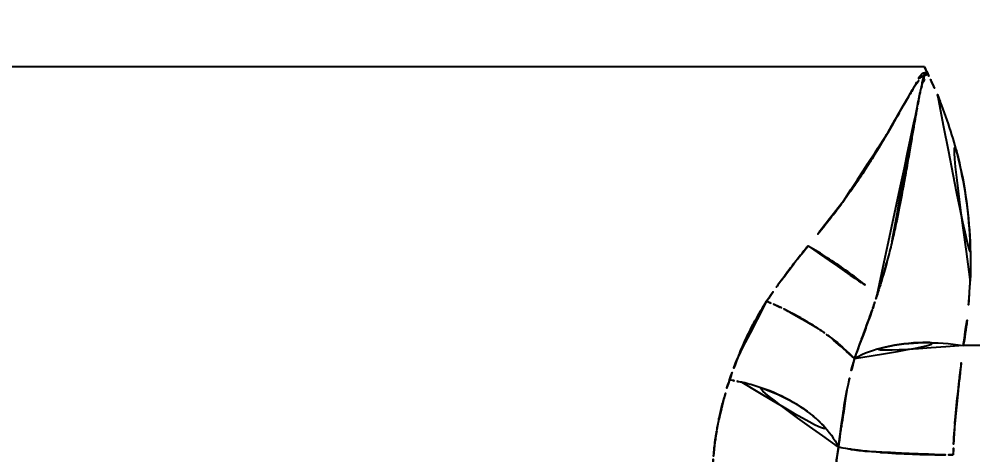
# Model space of a CAD drawing. Extents: x 16296660632 to 16296668616, y -37409619871 to -37409616241.
# Drawn here: x 16296666307.7 to 16296666331.04, y -37409616815.87 to -37409616805.19 of the extents above; entities that cross this region are included whole.
import ezdxf

# ---------------------------------------------------------------- set-up
doc = ezdxf.new("R2010")
doc.units = 0
doc.header["$LTSCALE"] = 10
doc.header["$MEASUREMENT"] = 0
doc.header["$PDMODE"] = 3
doc.header["$PDSIZE"] = -10
doc.layers.get('0').update_dxf_attribs({"linetype": 'CONTINUOUS'})
doc.layers.get('DEFPOINTS').update_dxf_attribs({"linetype": 'CONTINUOUS'})
doc.styles.add('Daelim Dimension', font='')
doc.styles.get('Daelim Dimension').set_extended_font_data('나눔고딕')
doc.dimstyles.new('DEFAULT', dxfattribs={"dimscale": 2, "dimtxt": 2, "dimasz": 2, "dimexe": 0, "dimexo": 2, "dimgap": 1, "dimtad": 1, "dimdec": 1, "dimzin": 9, "dimdsep": 46, "dimtxsty": 'Daelim Dimension', "dimcen": 0.5, "dimclrd": 252, "dimclre": 252, "dimclrt": 3, "dimadec": 1, "dimazin": 0, "dimtfac": 1, "dimtdec": 1, "dimtix": 1, "dimtmove": 0, "dimatfit": 3, "dimfxl": 1, "dimtolj": 1, "dimtzin": 1, "dimlwd": 9, "dimlwe": 9, "dimarcsym": 0})

# ---------------------------------------------------------------- blocks, each defined once
blk = doc.blocks.new('*D16')
at = {"color": 5, "lineweight": 9, "transparency": 16777216}
for p, q in [((16296666467.47109, -37409616640.80376), (16296666467.47109, -37409616937.17432)), ((16296666147.47109, -37409616641.1646), (16296666147.47109, -37409616937.17432)), ((16296666151.47109, -37409616937.17432), (16296666463.47109, -37409616937.17432))]:
    blk.add_line(p, q, dxfattribs=at)
at = {"color": 5, "transparency": 16777216}
for points in [[(16296666151.47109, -37409616936.50766), (16296666151.47109, -37409616937.84099), (16296666147.47109, -37409616937.17432)], [(16296666463.47109, -37409616936.50766), (16296666463.47109, -37409616937.84099), (16296666467.47109, -37409616937.17432)]]:
    blk.add_solid(points, dxfattribs=at)
at = {"layer": 'DEFPOINTS', "color": 0, "transparency": 16777216}
for p in [(16296666467.47109, -37409616636.80376), (16296666147.47109, -37409616637.1646), (16296666467.47109, -37409616937.17432)]:
    blk.add_point(p, dxfattribs=at)
at = {"color": 7, "transparency": 16777216, "insert": (16296666291.23105, -37409616918.8224), "char_height": 30, "attachment_point": 5, "style": 'Daelim Dimension'}
blk.add_mtext('\\A1;320', dxfattribs=at)
blk = doc.blocks.new('*D17')
at = {"color": 5, "lineweight": 9, "ltscale": 0.5, "transparency": 16777216}
for p, q in [((16296666587.9219, -37409616506.424438), (16296666624.81945, -37409616506.424438)), ((16296666624.81945, -37409616510.424438), (16296666624.81945, -37409616827.794708)), ((16296666313.128599, -37409616831.794708), (16296666624.81945, -37409616831.794708))]:
    blk.add_line(p, q, dxfattribs=at)
at = {"color": 5, "ltscale": 0.5, "transparency": 16777216}
for points in [[(16296666624.152781, -37409616510.424438), (16296666625.486111, -37409616510.424438), (16296666624.81945, -37409616506.424438)], [(16296666624.152781, -37409616827.794708), (16296666625.486111, -37409616827.794708), (16296666624.81945, -37409616831.794708)]]:
    blk.add_solid(points, dxfattribs=at)
at = {"layer": 'DEFPOINTS', "color": 0, "ltscale": 0.5, "transparency": 16777216}
for p in [(16296666583.9219, -37409616506.424438), (16296666309.128599, -37409616831.794708), (16296666624.81945, -37409616831.794708)]:
    blk.add_point(p, dxfattribs=at)
at = {"color": 7, "ltscale": 0.5, "transparency": 16777216, "insert": (16296666606.46752, -37409616669.109573), "char_height": 30, "attachment_point": 5, "rotation": 90, "style": 'Daelim Dimension'}
blk.add_mtext('\\A1;325', dxfattribs=at)

msp = doc.modelspace()

# ---------------------------------------------------------------- linework, layer by layer
at = {"linetype": 'Continuous'}
for p, q in [((16296666329.849939, -37409616806.36319), (16296666285.086201, -37409616806.36319)), ((16296666332.918341, -37409616813.190033), (16296666330.80225, -37409616813.190033))]:
    msp.add_line(p, q, dxfattribs=at)
for points, start_tangent, end_tangent in [([(16296666329.84989, -37409616806.36319), (16296666329.90554, -37409616806.473991)], (0.454216707, -0.89089123), (0.443461566, -0.896293389)), ([(16296666329.90559, -37409616806.474068), (16296666329.88711, -37409616806.437088), (16296666329.868561, -37409616806.400131), (16296666329.849939, -37409616806.36319)], (-0.446322965, 0.894871952), (-0.450909386, 0.892569732)), ([(16296666329.90554, -37409616806.473991), (16296666330.05097, -37409616806.780479)], (0.443461566, -0.896293389), (0.413780632, -0.910376619)), ([(16296666329.601379, -37409616806.853973), (16296666329.90559, -37409616806.474068)], (0.563858927, 0.825871122), (0.684503127, 0.729009924)), ([(16296666329.916071, -37409616806.492577), (16296666329.803591, -37409616806.5215), (16296666329.723869, -37409616806.620491), (16296666329.65848, -37409616806.744217)], (-0.999313956, 0.03703535), (-0.44655151, -0.894757927)), ([(16296666329.744419, -37409616806.990562), (16296666329.749729, -37409616806.964287), (16296666329.778191, -37409616806.824074), (16296666329.805321, -37409616806.69265), (16296666329.845169, -37409616806.576149), (16296666329.916071, -37409616806.492577)], (0.197194748, 0.980364336), (0.931667439, 0.363312239)), ([(16296666329.8494, -37409616806.664627), (16296666329.78787, -37409616806.836128)], (-0.371283631, -0.928519502), (-0.304468323, -0.952522462)), ([(16296666329.92049, -37409616806.504013), (16296666329.8494, -37409616806.664627)], (-0.438402622, -0.898778694), (-0.371283631, -0.928519502)), ([(16296666330.051491, -37409616806.780228), (16296666329.92049, -37409616806.504013)], (-0.414705187, 0.909955828), (-0.442253117, 0.896890283)), ([(16296666329.28919, -37409616807.387444), (16296666329.55291, -37409616806.927032), (16296666329.601379, -37409616806.853973)], (0.475136341, 0.879912187), (0.563858927, 0.825871122)), ([(16296666329.614389, -37409616806.833038), (16296666329.591209, -37409616806.87793), (16296666329.514959, -37409616807.011322), (16296666329.46213, -37409616807.0989)], (-0.450223048, -0.892916125), (-0.518371699, -0.855155414)), ([(16296666329.65848, -37409616806.744217), (16296666329.614389, -37409616806.833038)], (-0.44655151, -0.894757928), (-0.450223048, -0.892916125)), ([(16296666329.78787, -37409616806.836128), (16296666329.74358, -37409616806.990341)], (-0.304468323, -0.952522462), (-0.247884712, -0.968789538)), ([(16296666330.05097, -37409616806.780479), (16296666330.16963, -37409616807.051804)], (0.413780632, -0.910376619), (0.3875539, -0.921847045)), ([(16296666330.23365, -37409616807.205482), (16296666330.051491, -37409616806.780228)], (-0.372643085, 0.927974747), (-0.414705187, 0.909955828)), ([(16296666329.46213, -37409616807.0989), (16296666329.435631, -37409616807.142639), (16296666329.356779, -37409616807.274147), (16296666329.29006, -37409616807.387901)], (-0.518371699, -0.855155414), (-0.502509262, -0.864571825)), ([(16296666329.686689, -37409616807.292686), (16296666329.69519, -37409616807.246696), (16296666329.7216, -37409616807.106773), (16296666329.744419, -37409616806.990562)], (0.180897879, 0.983501885), (0.197194748, 0.980364336)), ([(16296666329.74358, -37409616806.990341), (16296666329.736719, -37409616807.017708), (16296666329.69603, -37409616807.208229)], (-0.247884712, -0.968789538), (-0.183946632, -0.982936232)), ([(16296666330.16963, -37409616807.051804), (16296666330.650631, -37409616808.479927), (16296666330.97298, -37409616810.75071), (16296666330.97023, -37409616811.569366)], (0.3875539, -0.921847045), (-0.038827908, -0.999245912)), ([(16296666328.69433, -37409616811.951523), (16296666328.84597, -37409616811.451759), (16296666328.971951, -37409616810.990982), (16296666329.07617, -37409616810.567802), (16296666329.16255, -37409616810.181168), (16296666329.234909, -37409616809.828537), (16296666329.296289, -37409616809.508636), (16296666329.349489, -37409616809.218643), (16296666329.39621, -37409616808.956039), (16296666329.437639, -37409616808.7183), (16296666329.474739, -37409616808.502777), (16296666329.508301, -37409616808.306763), (16296666329.539021, -37409616808.12748), (16296666329.56752, -37409616807.962097), (16296666329.594391, -37409616807.807793), (16296666329.6201, -37409616807.66185), (16296666329.64513, -37409616807.521553), (16296666329.669979, -37409616807.384102), (16296666329.686689, -37409616807.292686)], (0.305925143, 0.952055569), (0.180897879, 0.983501885)), ([(16296666329.29006, -37409616807.387901), (16296666329.277941, -37409616807.408783), (16296666329.19733, -37409616807.548859), (16296666329.113119, -37409616807.696648), (16296666329.02339, -37409616807.854263), (16296666328.95121, -37409616807.97998)], (-0.502509262, -0.864571826), (-0.500047186, -0.865998159)), ([(16296666329.69603, -37409616807.208229), (16296666329.63028, -37409616807.611183), (16296666329.517031, -37409616808.255577), (16296666329.395201, -37409616808.959732), (16296666329.25506, -37409616809.726257), (16296666329.077021, -37409616810.563477), (16296666328.927481, -37409616811.158783)], (-0.183946632, -0.982936232), (-0.259614232, -0.965712406)), ([(16296666328.95212, -37409616807.980522), (16296666329.220369, -37409616807.514076), (16296666329.28919, -37409616807.387444)], (0.510801433, 0.859698724), (0.475136341, 0.879912187)), ([(16296666330.97298, -37409616811.569458), (16296666330.97727, -37409616810.935768), (16296666330.69759, -37409616808.672913), (16296666330.23365, -37409616807.205482)], (0.034004753, 0.999421671), (-0.372643085, 0.927974747)), ([(16296666327.869301, -37409616809.651138), (16296666327.88574, -37409616809.628754), (16296666328.40189, -37409616808.87854), (16296666328.840771, -37409616808.166779), (16296666328.95212, -37409616807.980522)], (0.592662165, 0.805451152), (0.510801433, 0.859698724)), ([(16296666328.95121, -37409616807.97998), (16296666328.92589, -37409616808.023743), (16296666328.8183, -37409616808.207268), (16296666328.698629, -37409616808.406914), (16296666328.564699, -37409616808.624519), (16296666328.41412, -37409616808.861641), (16296666328.244169, -37409616809.11956), (16296666328.05131, -37409616809.399063), (16296666327.86916, -37409616809.651016)], (-0.500047186, -0.865998159), (-0.593805862, -0.804608351)), ([(16296666327.86916, -37409616809.651016), (16296666327.83242, -37409616809.700607), (16296666327.58523, -37409616810.025574), (16296666327.309259, -37409616810.375099), (16296666327.004749, -37409616810.751541)], (-0.593805862, -0.804608351), (-0.632281123, -0.774739041)), ([(16296666327.694799, -37409616809.883949), (16296666327.869301, -37409616809.651138)], (0.606436671, 0.79513179), (0.592662165, 0.805451152)), ([(16296666327.286449, -37409616810.402687), (16296666327.694799, -37409616809.883949)], (0.628504771, 0.777805729), (0.606436672, 0.79513179)), ([(16296666326.78632, -37409616811.019417), (16296666327.286449, -37409616810.402687)], (0.623030417, 0.782197609), (0.628504771, 0.777805729)), ([(16296666327.004749, -37409616810.751541), (16296666326.786369, -37409616811.019447)], (-0.63305051, -0.77411049), (-0.627959532, -0.778245993)), ([(16296666327.004749, -37409616810.751541), (16296666327.018829, -37409616810.75975), (16296666327.47366, -37409616811.039017), (16296666327.92029, -37409616811.341408), (16296666328.33408, -37409616811.651001), (16296666328.69433, -37409616811.951523)], (0.864257808, -0.503049143), (0.748250826, -0.663415934)), ([(16296666326.786369, -37409616811.019447), (16296666326.64625, -37409616811.195557), (16296666326.30736, -37409616811.647072), (16296666325.988279, -37409616812.105049)], (-0.627959532, -0.778245993), (-0.547188387, -0.83700948)), ([(16296666326.414631, -37409616811.504929), (16296666326.63122, -37409616811.217033), (16296666326.78632, -37409616811.019417)], (0.592240107, 0.805761538), (0.623030416, 0.782197609)), ([(16296666328.927481, -37409616811.158783), (16296666328.839821, -37409616811.473686), (16296666328.7017, -37409616811.930748)], (-0.259614232, -0.965712406), (-0.301948821, -0.953324137)), ([(16296666330.97023, -37409616811.569366), (16296666330.80225, -37409616813.190033)], (-0.038827908, -0.999245912), (-0.163133897, -0.986603939)), ([(16296666325.98847, -37409616812.104736), (16296666326.414631, -37409616811.504929)], (0.569634372, 0.821898219), (0.592240107, 0.805761538)), ([(16296666328.600809, -37409616812.238243), (16296666328.69434, -37409616811.95153)], (0.318465726, 0.947934376), (0.302467749, 0.95315962)), ([(16296666328.7017, -37409616811.930748), (16296666328.60117, -37409616812.238373)], (-0.301948821, -0.953324137), (-0.319364239, -0.94763204)), ([(16296666325.988279, -37409616812.105057), (16296666325.70364, -37409616812.586037), (16296666325.575121, -37409616812.832542), (16296666325.45788, -37409616813.07769), (16296666325.35091, -37409616813.320618), (16296666325.251341, -37409616813.565224)], (-0.54033737, -0.841448469), (-0.364217562, -0.931313893)), ([(16296666325.988279, -37409616812.105049), (16296666326.265301, -37409616812.22657)], (0.92373621, -0.38302926), (0.90746731, -0.420122699)), ([(16296666326.265301, -37409616812.226547), (16296666325.98827, -37409616812.105057)], (-0.90754103, 0.419963426), (-0.923718851, 0.383071122)), ([(16296666326.265301, -37409616812.22657), (16296666326.49505, -37409616812.337669)], (0.90746731, -0.420122699), (0.892845681, -0.450362731)), ([(16296666326.49507, -37409616812.337631), (16296666326.265301, -37409616812.226547)], (-0.89286623, 0.450321991), (-0.90754103, 0.419963426)), ([(16296666328.5578, -37409616812.364449), (16296666328.600809, -37409616812.238243)], (0.326796353, 0.94509478), (0.318465726, 0.947934376)), ([(16296666328.60117, -37409616812.238373), (16296666328.5581, -37409616812.364548)], (-0.319364239, -0.94763204), (-0.326609506, -0.945159368)), ([(16296666330.80225, -37409616813.190033), (16296666330.97298, -37409616811.569458)], (0.1758855, 0.984410631), (0.034004753, 0.999421671)), ([(16296666325.25075, -37409616813.56498), (16296666325.31988, -37409616813.395767), (16296666325.621969, -37409616812.752373), (16296666325.98847, -37409616812.104736)], (0.368009712, 0.929821946), (0.524209139, 0.85158956)), ([(16296666326.49505, -37409616812.337669), (16296666326.54126, -37409616812.361183)], (0.892845682, -0.45036273), (0.889778727, -0.456392174)), ([(16296666326.54129, -37409616812.361137), (16296666326.49507, -37409616812.337631)], (-0.889770906, 0.456407422), (-0.89286623, 0.450321991)), ([(16296666326.54126, -37409616812.361183), (16296666326.59234, -37409616812.387619), (16296666327.197941, -37409616812.741386), (16296666327.236589, -37409616812.766777)], (0.889778727, -0.456392174), (0.833994125, -0.551773322)), ([(16296666327.236719, -37409616812.766571), (16296666326.810511, -37409616812.506126), (16296666326.54129, -37409616812.361137)], (-0.833963772, 0.551819198), (-0.889770906, 0.456407421)), ([(16296666328.13866, -37409616813.511276), (16296666328.316509, -37409616813.022057), (16296666328.507879, -37409616812.506317), (16296666328.5578, -37409616812.364449)], (0.332074804, 0.943253054), (0.326796353, 0.94509478)), ([(16296666328.5581, -37409616812.364548), (16296666328.525311, -37409616812.458557), (16296666328.396481, -37409616812.814484)], (-0.326609506, -0.945159368), (-0.346588383, -0.93801732)), ([(16296666327.236589, -37409616812.766777), (16296666327.32229, -37409616812.824432)], (0.833994126, -0.551773322), (0.825258523, -0.564755142)), ([(16296666327.32242, -37409616812.824249), (16296666327.236719, -37409616812.766571)], (-0.825141605, 0.564925952), (-0.833963772, 0.551819197)), ([(16296666327.32229, -37409616812.824432), (16296666327.53356, -37409616812.975594)], (0.825258523, -0.564755142), (0.800455475, -0.599392219)), ([(16296666327.53371, -37409616812.975388), (16296666327.32242, -37409616812.824249)], (-0.800940461, 0.598744), (-0.825141605, 0.564925952)), ([(16296666327.53356, -37409616812.975594), (16296666327.728571, -37409616813.128479), (16296666328.13866, -37409616813.511276)], (0.800455475, -0.599392219), (0.678979794, -0.734156958)), ([(16296666328.13969, -37409616813.511276), (16296666327.568821, -37409616813.001839), (16296666327.53371, -37409616812.975388)], (-0.679308666, 0.733852667), (-0.800940461, 0.598744)), ([(16296666328.396481, -37409616812.814484), (16296666328.138849, -37409616813.510803)], (-0.346588383, -0.93801732), (-0.339608846, -0.940566761)), ([(16296666328.138849, -37409616813.510803), (16296666328.89329, -37409616813.228607), (16296666329.81098, -37409616813.118431), (16296666330.80225, -37409616813.190033)], (0.87249463, 0.488623701), (0.987144903, -0.159827845)), ([(16296666330.80224, -37409616813.190033), (16296666329.812, -37409616813.120323), (16296666328.893259, -37409616813.230476), (16296666328.13969, -37409616813.511276)], (-0.987581334, 0.157108589), (-0.873173393, -0.48740971)), ([(16296666330.712709, -37409616813.970001), (16296666330.726419, -37409616813.850632), (16296666330.80224, -37409616813.190033)], (0.113634722, 0.993522597), (0.111540274, 0.993759914)), ([(16296666325.251341, -37409616813.565224), (16296666325.082439, -37409616814.031372)], (-0.364217562, -0.931313893), (-0.317513339, -0.948253806)), ([(16296666328.13969, -37409616813.511276), (16296666327.952499, -37409616814.288681)], (-0.295376959, -0.955380789), (-0.183708916, -0.982980689)), ([(16296666325.08246, -37409616814.03138), (16296666325.25075, -37409616813.56498)], (0.309927024, 0.950760348), (0.368009712, 0.929821946)), ([(16296666327.952299, -37409616814.288643), (16296666327.955059, -37409616814.274696), (16296666328.13969, -37409616813.511276)], (0.193223792, 0.981154711), (0.256263034, 0.966607085)), ([(16296666325.082569, -37409616814.031418), (16296666324.92379, -37409616814.561073)], (-0.316562798, -0.948571555), (-0.256609095, -0.966515273)), ([(16296666325.08246, -37409616814.03138), (16296666325.37929, -37409616814.089851)], (0.986788501, -0.16201375), (0.974521737, -0.224293075)), ([(16296666325.379299, -37409616814.089798), (16296666325.08246, -37409616814.03138)], (-0.9745588, 0.224131983), (-0.986822892, 0.161804141)), ([(16296666325.37929, -37409616814.089851), (16296666325.96739, -37409616814.265747), (16296666326.73345, -37409616814.636887), (16296666327.34201, -37409616815.115173), (16296666327.730391, -37409616815.645576)], (0.974521737, -0.224293075), (0.444896516, -0.895581984)), ([(16296666327.745541, -37409616815.676773), (16296666327.353609, -37409616815.12677), (16296666326.73348, -37409616814.63662), (16296666325.948549, -37409616814.258636), (16296666325.379299, -37409616814.089798)], (-0.425599921, 0.904911436), (-0.9745588, 0.224131983)), ([(16296666330.67518, -37409616814.303886), (16296666330.712709, -37409616813.970001)], (0.109238362, 0.994015584), (0.113634722, 0.993522597)), ([(16296666330.713169, -37409616813.970047), (16296666330.696079, -37409616814.120483), (16296666330.675079, -37409616814.303871)], (-0.11234784, -0.99366894), (-0.113614565, -0.993524902)), ([(16296666324.923559, -37409616814.560997), (16296666325.08246, -37409616814.03138)], (0.258386303, 0.966041675), (0.313266207, 0.949665354)), ([(16296666327.952499, -37409616814.288681), (16296666327.8372, -37409616815.019531), (16296666327.745461, -37409616815.676727)], (-0.183708916, -0.982980689), (-0.152498485, -0.988303704)), ([(16296666330.57266, -37409616815.443329), (16296666330.589439, -37409616815.194023), (16296666330.652031, -37409616814.518799), (16296666330.67518, -37409616814.303886)], (0.058188307, 0.998305625), (0.109238362, 0.994015584)), ([(16296666330.675079, -37409616814.303871), (16296666330.60158, -37409616815.015457), (16296666330.57235, -37409616815.443314)], (-0.113614565, -0.993524902), (-0.053134861, -0.998587345)), ([(16296666324.92379, -37409616814.561073), (16296666324.905029, -37409616814.633003), (16296666324.835699, -37409616814.925911), (16296666324.779791, -37409616815.208099)], (-0.256609095, -0.966515273), (-0.176074013, -0.984376931)), ([(16296666327.745461, -37409616815.676727), (16296666327.83872, -37409616815.004379), (16296666327.952299, -37409616814.288643)], (0.141725941, 0.989905934), (0.193223792, 0.981154711)), ([(16296666324.779869, -37409616815.208122), (16296666324.85552, -37409616814.834663), (16296666324.923559, -37409616814.560997)], (0.174321706, 0.984688754), (0.258386303, 0.966041675)), ([(16296666324.753599, -37409616815.365562), (16296666324.75935, -37409616815.329453)], (0.154848394, 0.987938245), (0.159253323, 0.987237752)), ([(16296666324.7591, -37409616815.329407), (16296666324.75334, -37409616815.365517)], (-0.160028797, -0.987112346), (-0.155225882, -0.987879004)), ([(16296666324.75935, -37409616815.329453), (16296666324.779869, -37409616815.208122)], (0.159253324, 0.987237752), (0.174321706, 0.984688754)), ([(16296666324.779791, -37409616815.208099), (16296666324.7591, -37409616815.329407)], (-0.176074013, -0.984376931), (-0.160028796, -0.987112346)), ([(16296666324.724831, -37409616815.564369), (16296666324.704121, -37409616815.740631), (16296666324.6698, -37409616816.221268)], (-0.128564682, -0.991701126), (-0.036735985, -0.999325006)), ([(16296666324.72488, -37409616815.564377), (16296666324.753599, -37409616815.365562)], (0.131247375, 0.991349649), (0.154848394, 0.987938244)), ([(16296666324.75334, -37409616815.365517), (16296666324.736231, -37409616815.480202), (16296666324.724831, -37409616815.564369)], (-0.15522588, -0.987879004), (-0.128564682, -0.991701126)), ([(16296666330.57235, -37409616815.443314), (16296666330.55551, -37409616815.870842)], (-0.053134861, -0.998587345), (-0.026209533, -0.999656471)), ([(16296666324.669661, -37409616816.221268), (16296666324.72488, -37409616815.564377)], (0.026158629, 0.999657805), (0.131247375, 0.991349649)), ([(16296666327.745569, -37409616815.676773), (16296666327.627911, -37409616816.648743)], (-0.145892694, -0.98930042), (-0.095736183, -0.995406743)), ([(16296666327.730391, -37409616815.645576), (16296666327.745461, -37409616815.676727)], (0.444896516, -0.895581984), (0.425850996, -0.904793308)), ([(16296666327.745461, -37409616815.676727), (16296666327.79051, -37409616815.687332), (16296666328.071739, -37409616815.736504), (16296666328.390791, -37409616815.774673)], (0.970920481, -0.239402213), (0.994850624, -0.101352037)), ([(16296666328.39082, -37409616815.774391), (16296666328.19211, -37409616815.752441), (16296666327.745569, -37409616815.676773)], (-0.994871233, 0.101149537), (-0.970328978, 0.241788489)), ([(16296666328.390791, -37409616815.774673), (16296666328.445959, -37409616815.780151), (16296666328.899839, -37409616815.816566), (16296666329.41581, -37409616815.844467), (16296666330.253019, -37409616815.8675)], (0.994850624, -0.101352037), (0.999896711, -0.014372436)), ([(16296666330.25301, -37409616815.867867), (16296666329.66115, -37409616815.853844), (16296666328.849991, -37409616815.81321), (16296666328.39082, -37409616815.774391)], (-0.999900627, 0.014097407), (-0.994871233, 0.101149537)), ([(16296666330.55551, -37409616815.870712), (16296666330.57266, -37409616815.443329)], (0.020279008, 0.99979436), (0.058188307, 0.998305625)), ([(16296666330.253019, -37409616815.8675), (16296666330.55551, -37409616815.870712)], (0.999896711, -0.014372436), (0.999974583, -0.007129757)), ([(16296666330.55551, -37409616815.870697), (16296666330.25301, -37409616815.867867)], (-0.999989374, 0.004609937), (-0.999900627, 0.014097407))]:
    msp.add_spline(points, degree=3, dxfattribs=dict(at, start_tangent=start_tangent, end_tangent=end_tangent))

# ---------------------------------------------------------------- dimensions: what is measured, and where the dimension line sits
at = {"color": 5, "ltscale": 0.5}
dim = msp.add_linear_dim(base=(16296666624.81945, -37409616831.794708), p1=(16296666583.9219, -37409616506.424438), p2=(16296666309.128599, -37409616831.794708), angle=90, dimstyle='DEFAULT', override={"dimtxt": 15, "dimdec": 0, "dimclrd": 5, "dimclre": 5, "dimclrt": 7}, dxfattribs=at)
dim.commit()
dim.dimension.update_dxf_attribs({"geometry": '*D17', "text_midpoint": (16296666606.46752, -37409616669.109573)})
at = {"color": 5}
dim = msp.add_linear_dim(base=(16296666467.47109, -37409616937.174316), p1=(16296666147.47109, -37409616637.164597), p2=(16296666467.47109, -37409616636.803757), dimstyle='DEFAULT', override={"dimtxt": 15, "dimclrd": 5, "dimclre": 5, "dimclrt": 7}, dxfattribs=at)
dim.commit()
dim.dimension.update_dxf_attribs({"geometry": '*D16', "text_midpoint": (16296666291.23105, -37409616937.174316), "dimtype": 160})

doc.saveas('drawing.dxf')
